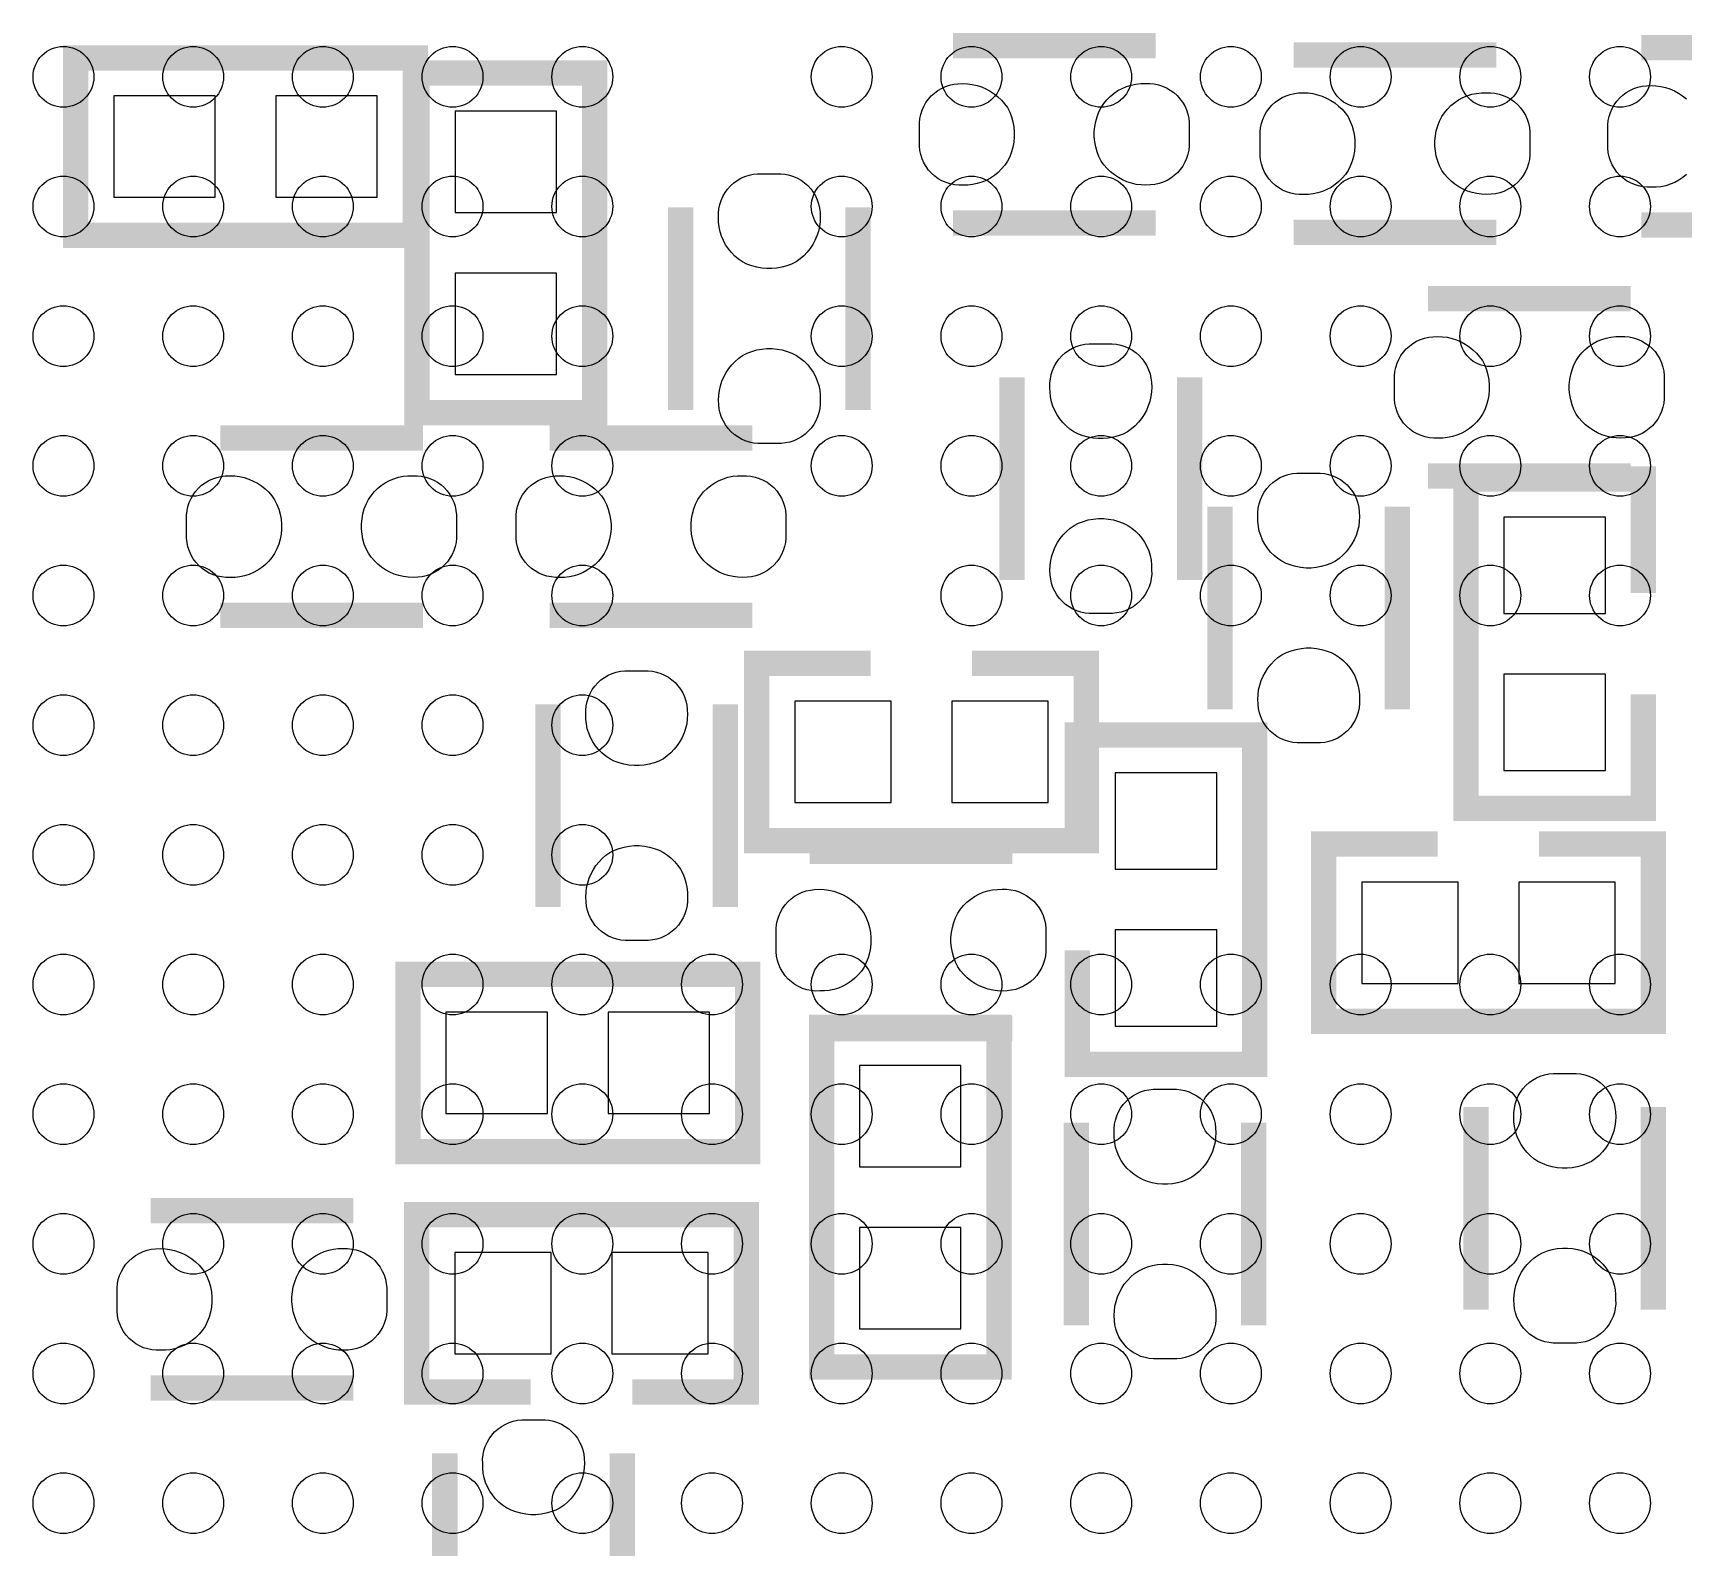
# Model space of a CAD drawing. Extents: x -0.1 to 50, y -4 to 55.
# Drawn here: x 12.08 to 20.35, y 18.35 to 25.94 of the extents above; entities that cross this region are included whole.
import ezdxf

# ---------------------------------------------------------------- set-up
doc = ezdxf.new("R2010")
doc.units = 0
for name, color, linetype in [('PG_ASSEMBLY_BOTTOM', 40, 'CONTINUOUS'), ('PIN_BOTTOM', 242, 'CONTINUOUS'), ('PIN_TOP', 84, 'CONTINUOUS')]:
    doc.layers.add(name, color=color, linetype=linetype)

msp = doc.modelspace()

# ---------------------------------------------------------------- linework, layer by layer
at = {"layer": 'PG_ASSEMBLY_BOTTOM', "const_width": 0.127}
for points in [[(17.701514, 25.877266), (16.685514, 25.877266)], [(19.408394, 25.830784), (18.392394, 25.830784)], [(21.150834, 25.866852), (20.134834, 25.866852)], [(12.290044, 25.816052), (12.290044, 24.927052), (13.991844, 24.927052), (13.991844, 25.816052), (12.290044, 25.816052)], [(14.889734, 25.739852), (14.000734, 25.739852), (14.000734, 24.038052), (14.889734, 24.038052), (14.889734, 25.739852)], [(15.321534, 25.06726), (15.321534, 24.05126)], [(16.210534, 24.05126), (16.210534, 25.06726)], [(16.685514, 24.988266), (17.701514, 24.988266)], [(18.392394, 24.941784), (19.408394, 24.941784)], [(20.134834, 24.977852), (21.150834, 24.977852)], [(20.081748, 24.609044), (19.065748, 24.609044)], [(16.982186, 24.21509), (16.982186, 23.19909)], [(17.871186, 23.19909), (17.871186, 24.21509)], [(14.029944, 23.911052), (13.013944, 23.911052)], [(15.680944, 23.911052), (14.664944, 23.911052)], [(19.065748, 23.720044), (20.081748, 23.720044)], [(20.145248, 23.13305), (20.145248, 23.70455), (19.256248, 23.70455), (19.256248, 22.05355), (20.145248, 22.05355), (20.145248, 22.62505)], [(18.023586, 23.566374), (18.023586, 22.550374)], [(18.912586, 22.550374), (18.912586, 23.566374)], [(13.013944, 23.022052), (14.029944, 23.022052)], [(14.664944, 23.022052), (15.680944, 23.022052)], [(16.274034, 22.78126), (15.702534, 22.78126), (15.702534, 21.89226), (17.353534, 21.89226), (17.353534, 22.78126), (16.782034, 22.78126)], [(14.656308, 22.575774), (14.656308, 21.559774)], [(15.545308, 21.559774), (15.545308, 22.575774)], [(17.30883, 21.342858), (17.30883, 20.771358), (18.19783, 20.771358), (18.19783, 22.422358), (17.30883, 22.422358), (17.30883, 21.850858)], [(19.115024, 21.874734), (18.543524, 21.874734), (18.543524, 20.985734), (20.194524, 20.985734), (20.194524, 21.874734), (19.623024, 21.874734)], [(16.983202, 21.837904), (15.967202, 21.837904)], [(15.656814, 20.333716), (15.656814, 21.222716), (13.955014, 21.222716), (13.955014, 20.333716), (15.656814, 20.333716)], [(16.0274, 19.254216), (16.9164, 19.254216), (16.9164, 20.956016), (16.0274, 20.956016), (16.0274, 19.254216)], [(15.967202, 20.948904), (16.983202, 20.948904)], [(19.307048, 20.55749), (19.307048, 19.54149)], [(20.196048, 19.54149), (20.196048, 20.55749)], [(17.30375, 20.477734), (17.30375, 19.461734)], [(18.19275, 19.461734), (18.19275, 20.477734)], [(13.680948, 20.03679), (12.664948, 20.03679)], [(15.078456, 19.12874), (15.649956, 19.12874), (15.649956, 20.01774), (13.998956, 20.01774), (13.998956, 19.12874), (14.570456, 19.12874)], [(12.664948, 19.14779), (13.680948, 19.14779)], [(14.139672, 18.820638), (14.139672, 17.804638)], [(15.028672, 17.804638), (15.028672, 18.820638)]]:
    msp.add_lwpolyline(points, dxfattribs=at)
at = {"layer": 'PIN_BOTTOM'}
for points in [[(16.710914, 25.686512), (16.735044, 25.687782), (16.75892, 25.686512), (16.782796, 25.683464), (16.806418, 25.67813), (16.829278, 25.67051), (16.851376, 25.661112), (16.872458, 25.649682), (16.892524, 25.636474), (16.91132, 25.621234), (16.928846, 25.604724), (16.944594, 25.586436), (16.958564, 25.566878), (16.969994, 25.544018), (16.979138, 25.520142), (16.985996, 25.495504), (16.990822, 25.470358), (16.993108, 25.444958), (16.993108, 25.419558), (16.990822, 25.394158), (16.985996, 25.369012), (16.979138, 25.344374), (16.969994, 25.320498), (16.958564, 25.297638), (16.945102, 25.277826), (16.929862, 25.259284), (16.912844, 25.242266), (16.894048, 25.227026), (16.874236, 25.213564), (16.8529, 25.202134), (16.830802, 25.192736), (16.807942, 25.185624), (16.78432, 25.180798), (16.760444, 25.178258), (16.736314, 25.178004), (16.71447, 25.17775), (16.69288, 25.180036), (16.671544, 25.184354), (16.65097, 25.190958), (16.630904, 25.199848), (16.612108, 25.210516), (16.594582, 25.223216), (16.578326, 25.237694), (16.563594, 25.25395), (16.550894, 25.271476), (16.539972, 25.290272), (16.531082, 25.310084), (16.524224, 25.330912), (16.519906, 25.352248), (16.51762, 25.373838), (16.51762, 25.490424), (16.519652, 25.51176), (16.524224, 25.532842), (16.530828, 25.553416), (16.539464, 25.572974), (16.550132, 25.59177), (16.562578, 25.609296), (16.576802, 25.625298), (16.592804, 25.639776), (16.610076, 25.652476), (16.628618, 25.663398), (16.648176, 25.672542), (16.668496, 25.6794), (16.689578, 25.683972)], [(17.676114, 25.17902), (17.651984, 25.17775), (17.628108, 25.17902), (17.604232, 25.182068), (17.58061, 25.187402), (17.55775, 25.195022), (17.535652, 25.20442), (17.51457, 25.21585), (17.494504, 25.229058), (17.475708, 25.244298), (17.458182, 25.260808), (17.442434, 25.279096), (17.428464, 25.298654), (17.417034, 25.321514), (17.40789, 25.34539), (17.401032, 25.370028), (17.396206, 25.395174), (17.39392, 25.420574), (17.39392, 25.445974), (17.396206, 25.471374), (17.401032, 25.49652), (17.40789, 25.521158), (17.417034, 25.545034), (17.428464, 25.567894), (17.441926, 25.587706), (17.457166, 25.606248), (17.474184, 25.623266), (17.49298, 25.638506), (17.512792, 25.651968), (17.534128, 25.663398), (17.556226, 25.672796), (17.579086, 25.679908), (17.602708, 25.684734), (17.626584, 25.687274), (17.650714, 25.687528), (17.672558, 25.687782), (17.694148, 25.685496), (17.715484, 25.681178), (17.736058, 25.674574), (17.756124, 25.665684), (17.77492, 25.655016), (17.792446, 25.642316), (17.808702, 25.627838), (17.823434, 25.611582), (17.836134, 25.594056), (17.847056, 25.57526), (17.855946, 25.555448), (17.862804, 25.53462), (17.867122, 25.513284), (17.869408, 25.491694), (17.869408, 25.375108), (17.867376, 25.353772), (17.862804, 25.33269), (17.8562, 25.312116), (17.847564, 25.292558), (17.836896, 25.273762), (17.82445, 25.256236), (17.810226, 25.240234), (17.794224, 25.225756), (17.776952, 25.213056), (17.75841, 25.202134), (17.738852, 25.19299), (17.718532, 25.186132), (17.69745, 25.18156)], [(12.988544, 25.117552), (12.988544, 25.625552), (12.480544, 25.625552), (12.480544, 25.117552)], [(13.801344, 25.117552), (13.801344, 25.625552), (13.293344, 25.625552), (13.293344, 25.117552)], [(18.417794, 25.64003), (18.441924, 25.6413), (18.4658, 25.64003), (18.489676, 25.636982), (18.513298, 25.631648), (18.536158, 25.624028), (18.558256, 25.61463), (18.579338, 25.6032), (18.599404, 25.589992), (18.6182, 25.574752), (18.635726, 25.558242), (18.651474, 25.539954), (18.665444, 25.520396), (18.676874, 25.497536), (18.686018, 25.47366), (18.692876, 25.449022), (18.697702, 25.423876), (18.699988, 25.398476), (18.699988, 25.373076), (18.697702, 25.347676), (18.692876, 25.32253), (18.686018, 25.297892), (18.676874, 25.274016), (18.665444, 25.251156), (18.651982, 25.231344), (18.636742, 25.212802), (18.619724, 25.195784), (18.600928, 25.180544), (18.581116, 25.167082), (18.55978, 25.155652), (18.537682, 25.146254), (18.514822, 25.139142), (18.4912, 25.134316), (18.467324, 25.131776), (18.443194, 25.131522), (18.42135, 25.131268), (18.39976, 25.133554), (18.378424, 25.137872), (18.35785, 25.144476), (18.337784, 25.153366), (18.318988, 25.164034), (18.301462, 25.176734), (18.285206, 25.191212), (18.270474, 25.207468), (18.257774, 25.224994), (18.246852, 25.24379), (18.237962, 25.263602), (18.231104, 25.28443), (18.226786, 25.305766), (18.2245, 25.327356), (18.2245, 25.443942), (18.226532, 25.465278), (18.231104, 25.48636), (18.237708, 25.506934), (18.246344, 25.526492), (18.257012, 25.545288), (18.269458, 25.562814), (18.283682, 25.578816), (18.299684, 25.593294), (18.316956, 25.605994), (18.335498, 25.616916), (18.355056, 25.62606), (18.375376, 25.632918), (18.396458, 25.63749)], [(19.382994, 25.132538), (19.358864, 25.131268), (19.334988, 25.132538), (19.311112, 25.135586), (19.28749, 25.14092), (19.26463, 25.14854), (19.242532, 25.157938), (19.22145, 25.169368), (19.201384, 25.182576), (19.182588, 25.197816), (19.165062, 25.214326), (19.149314, 25.232614), (19.135344, 25.252172), (19.123914, 25.275032), (19.11477, 25.298908), (19.107912, 25.323546), (19.103086, 25.348692), (19.1008, 25.374092), (19.1008, 25.399492), (19.103086, 25.424892), (19.107912, 25.450038), (19.11477, 25.474676), (19.123914, 25.498552), (19.135344, 25.521412), (19.148806, 25.541224), (19.164046, 25.559766), (19.181064, 25.576784), (19.19986, 25.592024), (19.219672, 25.605486), (19.241008, 25.616916), (19.263106, 25.626314), (19.285966, 25.633426), (19.309588, 25.638252), (19.333464, 25.640792), (19.357594, 25.641046), (19.379438, 25.6413), (19.401028, 25.639014), (19.422364, 25.634696), (19.442938, 25.628092), (19.463004, 25.619202), (19.4818, 25.608534), (19.499326, 25.595834), (19.515582, 25.581356), (19.530314, 25.5651), (19.543014, 25.547574), (19.553936, 25.528778), (19.562826, 25.508966), (19.569684, 25.488138), (19.574002, 25.466802), (19.576288, 25.445212), (19.576288, 25.328626), (19.574256, 25.30729), (19.569684, 25.286208), (19.56308, 25.265634), (19.554444, 25.246076), (19.543776, 25.22728), (19.53133, 25.209754), (19.517106, 25.193752), (19.501104, 25.179274), (19.483832, 25.166574), (19.46529, 25.155652), (19.445732, 25.146508), (19.425412, 25.13965), (19.40433, 25.135078)], [(14.191234, 25.041352), (14.699234, 25.041352), (14.699234, 25.549352), (14.191234, 25.549352)], [(16.01978, 25.04186), (16.02105, 25.01773), (16.01978, 24.993854), (16.016732, 24.969978), (16.011398, 24.946356), (16.003778, 24.923496), (15.99438, 24.901398), (15.98295, 24.880316), (15.969742, 24.86025), (15.954502, 24.841454), (15.937992, 24.823928), (15.919704, 24.80818), (15.900146, 24.79421), (15.877286, 24.78278), (15.85341, 24.773636), (15.828772, 24.766778), (15.803626, 24.761952), (15.778226, 24.759666), (15.752826, 24.759666), (15.727426, 24.761952), (15.70228, 24.766778), (15.677642, 24.773636), (15.653766, 24.78278), (15.630906, 24.79421), (15.611094, 24.807672), (15.592552, 24.822912), (15.575534, 24.83993), (15.560294, 24.858726), (15.546832, 24.878538), (15.535402, 24.899874), (15.526004, 24.921972), (15.518892, 24.944832), (15.514066, 24.968454), (15.511526, 24.99233), (15.511272, 25.01646), (15.511018, 25.038304), (15.513304, 25.059894), (15.517622, 25.08123), (15.524226, 25.101804), (15.533116, 25.12187), (15.543784, 25.140666), (15.556484, 25.158192), (15.570962, 25.174448), (15.587218, 25.18918), (15.604744, 25.20188), (15.62354, 25.212802), (15.643352, 25.221692), (15.66418, 25.22855), (15.685516, 25.232868), (15.707106, 25.235154), (15.823692, 25.235154), (15.845028, 25.233122), (15.86611, 25.22855), (15.886684, 25.221946), (15.906242, 25.21331), (15.925038, 25.202642), (15.942564, 25.190196), (15.958566, 25.175972), (15.973044, 25.15997), (15.985744, 25.142698), (15.996666, 25.124156), (16.00581, 25.104598), (16.012668, 25.084278), (16.01724, 25.063196)], [(14.191234, 24.228552), (14.699234, 24.228552), (14.699234, 24.736552), (14.191234, 24.736552)], [(19.091148, 24.41829), (19.115278, 24.41956), (19.139154, 24.41829), (19.16303, 24.415242), (19.186652, 24.409908), (19.209512, 24.402288), (19.23161, 24.39289), (19.252692, 24.38146), (19.272758, 24.368252), (19.291554, 24.353012), (19.30908, 24.336502), (19.324828, 24.318214), (19.338798, 24.298656), (19.350228, 24.275796), (19.359372, 24.25192), (19.36623, 24.227282), (19.371056, 24.202136), (19.373342, 24.176736), (19.373342, 24.151336), (19.371056, 24.125936), (19.36623, 24.10079), (19.359372, 24.076152), (19.350228, 24.052276), (19.338798, 24.029416), (19.325336, 24.009604), (19.310096, 23.991062), (19.293078, 23.974044), (19.274282, 23.958804), (19.25447, 23.945342), (19.233134, 23.933912), (19.211036, 23.924514), (19.188176, 23.917402), (19.164554, 23.912576), (19.140678, 23.910036), (19.116548, 23.909782), (19.094704, 23.909528), (19.073114, 23.911814), (19.051778, 23.916132), (19.031204, 23.922736), (19.011138, 23.931626), (18.992342, 23.942294), (18.974816, 23.954994), (18.95856, 23.969472), (18.943828, 23.985728), (18.931128, 24.003254), (18.920206, 24.02205), (18.911316, 24.041862), (18.904458, 24.06269), (18.90014, 24.084026), (18.897854, 24.105616), (18.897854, 24.222202), (18.899886, 24.243538), (18.904458, 24.26462), (18.911062, 24.285194), (18.919698, 24.304752), (18.930366, 24.323548), (18.942812, 24.341074), (18.957036, 24.357076), (18.973038, 24.371554), (18.99031, 24.384254), (19.008852, 24.395176), (19.02841, 24.40432), (19.04873, 24.411178), (19.069812, 24.41575)], [(20.056348, 23.910798), (20.032218, 23.909528), (20.008342, 23.910798), (19.984466, 23.913846), (19.960844, 23.91918), (19.937984, 23.9268), (19.915886, 23.936198), (19.894804, 23.947628), (19.874738, 23.960836), (19.855942, 23.976076), (19.838416, 23.992586), (19.822668, 24.010874), (19.808698, 24.030432), (19.797268, 24.053292), (19.788124, 24.077168), (19.781266, 24.101806), (19.77644, 24.126952), (19.774154, 24.152352), (19.774154, 24.177752), (19.77644, 24.203152), (19.781266, 24.228298), (19.788124, 24.252936), (19.797268, 24.276812), (19.808698, 24.299672), (19.82216, 24.319484), (19.8374, 24.338026), (19.854418, 24.355044), (19.873214, 24.370284), (19.893026, 24.383746), (19.914362, 24.395176), (19.93646, 24.404574), (19.95932, 24.411686), (19.982942, 24.416512), (20.006818, 24.419052), (20.030948, 24.419306), (20.052792, 24.41956), (20.074382, 24.417274), (20.095718, 24.412956), (20.116292, 24.406352), (20.136358, 24.397462), (20.155154, 24.386794), (20.17268, 24.374094), (20.188936, 24.359616), (20.203668, 24.34336), (20.216368, 24.325834), (20.22729, 24.307038), (20.23618, 24.287226), (20.243038, 24.266398), (20.247356, 24.245062), (20.249642, 24.223472), (20.249642, 24.106886), (20.24761, 24.08555), (20.243038, 24.064468), (20.236434, 24.043894), (20.227798, 24.024336), (20.21713, 24.00554), (20.204684, 23.988014), (20.19046, 23.972012), (20.174458, 23.957534), (20.157186, 23.944834), (20.138644, 23.933912), (20.119086, 23.924768), (20.098766, 23.91791), (20.077684, 23.913338)], [(15.512288, 24.07666), (15.511018, 24.10079), (15.512288, 24.124666), (15.515336, 24.148542), (15.52067, 24.172164), (15.52829, 24.195024), (15.537688, 24.217122), (15.549118, 24.238204), (15.562326, 24.25827), (15.577566, 24.277066), (15.594076, 24.294592), (15.612364, 24.31034), (15.631922, 24.32431), (15.654782, 24.33574), (15.678658, 24.344884), (15.703296, 24.351742), (15.728442, 24.356568), (15.753842, 24.358854), (15.779242, 24.358854), (15.804642, 24.356568), (15.829788, 24.351742), (15.854426, 24.344884), (15.878302, 24.33574), (15.901162, 24.32431), (15.920974, 24.310848), (15.939516, 24.295608), (15.956534, 24.27859), (15.971774, 24.259794), (15.985236, 24.239982), (15.996666, 24.218646), (16.006064, 24.196548), (16.013176, 24.173688), (16.018002, 24.150066), (16.020542, 24.12619), (16.020796, 24.10206), (16.02105, 24.080216), (16.018764, 24.058626), (16.014446, 24.03729), (16.007842, 24.016716), (15.998952, 23.99665), (15.988284, 23.977854), (15.975584, 23.960328), (15.961106, 23.944072), (15.94485, 23.92934), (15.927324, 23.91664), (15.908528, 23.905718), (15.888716, 23.896828), (15.867888, 23.88997), (15.846552, 23.885652), (15.824962, 23.883366), (15.708376, 23.883366), (15.68704, 23.885398), (15.665958, 23.88997), (15.645384, 23.896574), (15.625826, 23.90521), (15.60703, 23.915878), (15.589504, 23.928324), (15.573502, 23.942548), (15.559024, 23.95855), (15.546324, 23.975822), (15.535402, 23.994364), (15.526258, 24.013922), (15.5194, 24.034242), (15.514828, 24.055324)], [(17.680432, 24.18969), (17.681702, 24.16556), (17.680432, 24.141684), (17.677384, 24.117808), (17.67205, 24.094186), (17.66443, 24.071326), (17.655032, 24.049228), (17.643602, 24.028146), (17.630394, 24.00808), (17.615154, 23.989284), (17.598644, 23.971758), (17.580356, 23.95601), (17.560798, 23.94204), (17.537938, 23.93061), (17.514062, 23.921466), (17.489424, 23.914608), (17.464278, 23.909782), (17.438878, 23.907496), (17.413478, 23.907496), (17.388078, 23.909782), (17.362932, 23.914608), (17.338294, 23.921466), (17.314418, 23.93061), (17.291558, 23.94204), (17.271746, 23.955502), (17.253204, 23.970742), (17.236186, 23.98776), (17.220946, 24.006556), (17.207484, 24.026368), (17.196054, 24.047704), (17.186656, 24.069802), (17.179544, 24.092662), (17.174718, 24.116284), (17.172178, 24.14016), (17.171924, 24.16429), (17.17167, 24.186134), (17.173956, 24.207724), (17.178274, 24.22906), (17.184878, 24.249634), (17.193768, 24.2697), (17.204436, 24.288496), (17.217136, 24.306022), (17.231614, 24.322278), (17.24787, 24.33701), (17.265396, 24.34971), (17.284192, 24.360632), (17.304004, 24.369522), (17.324832, 24.37638), (17.346168, 24.380698), (17.367758, 24.382984), (17.484344, 24.382984), (17.50568, 24.380952), (17.526762, 24.37638), (17.547336, 24.369776), (17.566894, 24.36114), (17.58569, 24.350472), (17.603216, 24.338026), (17.619218, 24.323802), (17.633696, 24.3078), (17.646396, 24.290528), (17.657318, 24.271986), (17.666462, 24.252428), (17.67332, 24.232108), (17.677892, 24.211026)], [(13.039344, 23.720298), (13.063474, 23.721568), (13.08735, 23.720298), (13.111226, 23.71725), (13.134848, 23.711916), (13.157708, 23.704296), (13.179806, 23.694898), (13.200888, 23.683468), (13.220954, 23.67026), (13.23975, 23.65502), (13.257276, 23.63851), (13.273024, 23.620222), (13.286994, 23.600664), (13.298424, 23.577804), (13.307568, 23.553928), (13.314426, 23.52929), (13.319252, 23.504144), (13.321538, 23.478744), (13.321538, 23.453344), (13.319252, 23.427944), (13.314426, 23.402798), (13.307568, 23.37816), (13.298424, 23.354284), (13.286994, 23.331424), (13.273532, 23.311612), (13.258292, 23.29307), (13.241274, 23.276052), (13.222478, 23.260812), (13.202666, 23.24735), (13.18133, 23.23592), (13.159232, 23.226522), (13.136372, 23.21941), (13.11275, 23.214584), (13.088874, 23.212044), (13.064744, 23.21179), (13.0429, 23.211536), (13.02131, 23.213822), (12.999974, 23.21814), (12.9794, 23.224744), (12.959334, 23.233634), (12.940538, 23.244302), (12.923012, 23.257002), (12.906756, 23.27148), (12.892024, 23.287736), (12.879324, 23.305262), (12.868402, 23.324058), (12.859512, 23.34387), (12.852654, 23.364698), (12.848336, 23.386034), (12.84605, 23.407624), (12.84605, 23.52421), (12.848082, 23.545546), (12.852654, 23.566628), (12.859258, 23.587202), (12.867894, 23.60676), (12.878562, 23.625556), (12.891008, 23.643082), (12.905232, 23.659084), (12.921234, 23.673562), (12.938506, 23.686262), (12.957048, 23.697184), (12.976606, 23.706328), (12.996926, 23.713186), (13.018008, 23.717758)], [(14.004544, 23.212806), (13.980414, 23.211536), (13.956538, 23.212806), (13.932662, 23.215854), (13.90904, 23.221188), (13.88618, 23.228808), (13.864082, 23.238206), (13.843, 23.249636), (13.822934, 23.262844), (13.804138, 23.278084), (13.786612, 23.294594), (13.770864, 23.312882), (13.756894, 23.33244), (13.745464, 23.3553), (13.73632, 23.379176), (13.729462, 23.403814), (13.724636, 23.42896), (13.72235, 23.45436), (13.72235, 23.47976), (13.724636, 23.50516), (13.729462, 23.530306), (13.73632, 23.554944), (13.745464, 23.57882), (13.756894, 23.60168), (13.770356, 23.621492), (13.785596, 23.640034), (13.802614, 23.657052), (13.82141, 23.672292), (13.841222, 23.685754), (13.862558, 23.697184), (13.884656, 23.706582), (13.907516, 23.713694), (13.931138, 23.71852), (13.955014, 23.72106), (13.979144, 23.721314), (14.000988, 23.721568), (14.022578, 23.719282), (14.043914, 23.714964), (14.064488, 23.70836), (14.084554, 23.69947), (14.10335, 23.688802), (14.120876, 23.676102), (14.137132, 23.661624), (14.151864, 23.645368), (14.164564, 23.627842), (14.175486, 23.609046), (14.184376, 23.589234), (14.191234, 23.568406), (14.195552, 23.54707), (14.197838, 23.52548), (14.197838, 23.408894), (14.195806, 23.387558), (14.191234, 23.366476), (14.18463, 23.345902), (14.175994, 23.326344), (14.165326, 23.307548), (14.15288, 23.290022), (14.138656, 23.27402), (14.122654, 23.259542), (14.105382, 23.246842), (14.08684, 23.23592), (14.067282, 23.226776), (14.046962, 23.219918), (14.02588, 23.215346)], [(14.690344, 23.720298), (14.714474, 23.721568), (14.73835, 23.720298), (14.762226, 23.71725), (14.785848, 23.711916), (14.808708, 23.704296), (14.830806, 23.694898), (14.851888, 23.683468), (14.871954, 23.67026), (14.89075, 23.65502), (14.908276, 23.63851), (14.924024, 23.620222), (14.937994, 23.600664), (14.949424, 23.577804), (14.958568, 23.553928), (14.965426, 23.52929), (14.970252, 23.504144), (14.972538, 23.478744), (14.972538, 23.453344), (14.970252, 23.427944), (14.965426, 23.402798), (14.958568, 23.37816), (14.949424, 23.354284), (14.937994, 23.331424), (14.924532, 23.311612), (14.909292, 23.29307), (14.892274, 23.276052), (14.873478, 23.260812), (14.853666, 23.24735), (14.83233, 23.23592), (14.810232, 23.226522), (14.787372, 23.21941), (14.76375, 23.214584), (14.739874, 23.212044), (14.715744, 23.21179), (14.6939, 23.211536), (14.67231, 23.213822), (14.650974, 23.21814), (14.6304, 23.224744), (14.610334, 23.233634), (14.591538, 23.244302), (14.574012, 23.257002), (14.557756, 23.27148), (14.543024, 23.287736), (14.530324, 23.305262), (14.519402, 23.324058), (14.510512, 23.34387), (14.503654, 23.364698), (14.499336, 23.386034), (14.49705, 23.407624), (14.49705, 23.52421), (14.499082, 23.545546), (14.503654, 23.566628), (14.510258, 23.587202), (14.518894, 23.60676), (14.529562, 23.625556), (14.542008, 23.643082), (14.556232, 23.659084), (14.572234, 23.673562), (14.589506, 23.686262), (14.608048, 23.697184), (14.627606, 23.706328), (14.647926, 23.713186), (14.669008, 23.717758)], [(15.655544, 23.212806), (15.631414, 23.211536), (15.607538, 23.212806), (15.583662, 23.215854), (15.56004, 23.221188), (15.53718, 23.228808), (15.515082, 23.238206), (15.494, 23.249636), (15.473934, 23.262844), (15.455138, 23.278084), (15.437612, 23.294594), (15.421864, 23.312882), (15.407894, 23.33244), (15.396464, 23.3553), (15.38732, 23.379176), (15.380462, 23.403814), (15.375636, 23.42896), (15.37335, 23.45436), (15.37335, 23.47976), (15.375636, 23.50516), (15.380462, 23.530306), (15.38732, 23.554944), (15.396464, 23.57882), (15.407894, 23.60168), (15.421356, 23.621492), (15.436596, 23.640034), (15.453614, 23.657052), (15.47241, 23.672292), (15.492222, 23.685754), (15.513558, 23.697184), (15.535656, 23.706582), (15.558516, 23.713694), (15.582138, 23.71852), (15.606014, 23.72106), (15.630144, 23.721314), (15.651988, 23.721568), (15.673578, 23.719282), (15.694914, 23.714964), (15.715488, 23.70836), (15.735554, 23.69947), (15.75435, 23.688802), (15.771876, 23.676102), (15.788132, 23.661624), (15.802864, 23.645368), (15.815564, 23.627842), (15.826486, 23.609046), (15.835376, 23.589234), (15.842234, 23.568406), (15.846552, 23.54707), (15.848838, 23.52548), (15.848838, 23.408894), (15.846806, 23.387558), (15.842234, 23.366476), (15.83563, 23.345902), (15.826994, 23.326344), (15.816326, 23.307548), (15.80388, 23.290022), (15.789656, 23.27402), (15.773654, 23.259542), (15.756382, 23.246842), (15.73784, 23.23592), (15.718282, 23.226776), (15.697962, 23.219918), (15.67688, 23.215346)], [(18.721832, 23.540974), (18.723102, 23.516844), (18.721832, 23.492968), (18.718784, 23.469092), (18.71345, 23.44547), (18.70583, 23.42261), (18.696432, 23.400512), (18.685002, 23.37943), (18.671794, 23.359364), (18.656554, 23.340568), (18.640044, 23.323042), (18.621756, 23.307294), (18.602198, 23.293324), (18.579338, 23.281894), (18.555462, 23.27275), (18.530824, 23.265892), (18.505678, 23.261066), (18.480278, 23.25878), (18.454878, 23.25878), (18.429478, 23.261066), (18.404332, 23.265892), (18.379694, 23.27275), (18.355818, 23.281894), (18.332958, 23.293324), (18.313146, 23.306786), (18.294604, 23.322026), (18.277586, 23.339044), (18.262346, 23.35784), (18.248884, 23.377652), (18.237454, 23.398988), (18.228056, 23.421086), (18.220944, 23.443946), (18.216118, 23.467568), (18.213578, 23.491444), (18.213324, 23.515574), (18.21307, 23.537418), (18.215356, 23.559008), (18.219674, 23.580344), (18.226278, 23.600918), (18.235168, 23.620984), (18.245836, 23.63978), (18.258536, 23.657306), (18.273014, 23.673562), (18.28927, 23.688294), (18.306796, 23.700994), (18.325592, 23.711916), (18.345404, 23.720806), (18.366232, 23.727664), (18.387568, 23.731982), (18.409158, 23.734268), (18.525744, 23.734268), (18.54708, 23.732236), (18.568162, 23.727664), (18.588736, 23.72106), (18.608294, 23.712424), (18.62709, 23.701756), (18.644616, 23.68931), (18.660618, 23.675086), (18.675096, 23.659084), (18.687796, 23.641812), (18.698718, 23.62327), (18.707862, 23.603712), (18.71472, 23.583392), (18.719292, 23.56231)], [(17.17294, 23.22449), (17.17167, 23.24862), (17.17294, 23.272496), (17.175988, 23.296372), (17.181322, 23.319994), (17.188942, 23.342854), (17.19834, 23.364952), (17.20977, 23.386034), (17.222978, 23.4061), (17.238218, 23.424896), (17.254728, 23.442422), (17.273016, 23.45817), (17.292574, 23.47214), (17.315434, 23.48357), (17.33931, 23.492714), (17.363948, 23.499572), (17.389094, 23.504398), (17.414494, 23.506684), (17.439894, 23.506684), (17.465294, 23.504398), (17.49044, 23.499572), (17.515078, 23.492714), (17.538954, 23.48357), (17.561814, 23.47214), (17.581626, 23.458678), (17.600168, 23.443438), (17.617186, 23.42642), (17.632426, 23.407624), (17.645888, 23.387812), (17.657318, 23.366476), (17.666716, 23.344378), (17.673828, 23.321518), (17.678654, 23.297896), (17.681194, 23.27402), (17.681448, 23.24989), (17.681702, 23.228046), (17.679416, 23.206456), (17.675098, 23.18512), (17.668494, 23.164546), (17.659604, 23.14448), (17.648936, 23.125684), (17.636236, 23.108158), (17.621758, 23.091902), (17.605502, 23.07717), (17.587976, 23.06447), (17.56918, 23.053548), (17.549368, 23.044658), (17.52854, 23.0378), (17.507204, 23.033482), (17.485614, 23.031196), (17.369028, 23.031196), (17.347692, 23.033228), (17.32661, 23.0378), (17.306036, 23.044404), (17.286478, 23.05304), (17.267682, 23.063708), (17.250156, 23.076154), (17.234154, 23.090378), (17.219676, 23.10638), (17.206976, 23.123652), (17.196054, 23.142194), (17.18691, 23.161752), (17.180052, 23.182072), (17.17548, 23.203154)], [(19.446748, 23.03145), (19.954748, 23.03145), (19.954748, 23.51405), (19.446748, 23.51405)], [(18.21434, 22.575774), (18.21307, 22.599904), (18.21434, 22.62378), (18.217388, 22.647656), (18.222722, 22.671278), (18.230342, 22.694138), (18.23974, 22.716236), (18.25117, 22.737318), (18.264378, 22.757384), (18.279618, 22.77618), (18.296128, 22.793706), (18.314416, 22.809454), (18.333974, 22.823424), (18.356834, 22.834854), (18.38071, 22.843998), (18.405348, 22.850856), (18.430494, 22.855682), (18.455894, 22.857968), (18.481294, 22.857968), (18.506694, 22.855682), (18.53184, 22.850856), (18.556478, 22.843998), (18.580354, 22.834854), (18.603214, 22.823424), (18.623026, 22.809962), (18.641568, 22.794722), (18.658586, 22.777704), (18.673826, 22.758908), (18.687288, 22.739096), (18.698718, 22.71776), (18.708116, 22.695662), (18.715228, 22.672802), (18.720054, 22.64918), (18.722594, 22.625304), (18.722848, 22.601174), (18.723102, 22.57933), (18.720816, 22.55774), (18.716498, 22.536404), (18.709894, 22.51583), (18.701004, 22.495764), (18.690336, 22.476968), (18.677636, 22.459442), (18.663158, 22.443186), (18.646902, 22.428454), (18.629376, 22.415754), (18.61058, 22.404832), (18.590768, 22.395942), (18.56994, 22.389084), (18.548604, 22.384766), (18.527014, 22.38248), (18.410428, 22.38248), (18.389092, 22.384512), (18.36801, 22.389084), (18.347436, 22.395688), (18.327878, 22.404324), (18.309082, 22.414992), (18.291556, 22.427438), (18.275554, 22.441662), (18.261076, 22.457664), (18.248376, 22.474936), (18.237454, 22.493478), (18.22831, 22.513036), (18.221452, 22.533356), (18.21688, 22.554438)], [(15.354554, 22.550374), (15.355824, 22.526244), (15.354554, 22.502368), (15.351506, 22.478492), (15.346172, 22.45487), (15.338552, 22.43201), (15.329154, 22.409912), (15.317724, 22.38883), (15.304516, 22.368764), (15.289276, 22.349968), (15.272766, 22.332442), (15.254478, 22.316694), (15.23492, 22.302724), (15.21206, 22.291294), (15.188184, 22.28215), (15.163546, 22.275292), (15.1384, 22.270466), (15.113, 22.26818), (15.0876, 22.26818), (15.0622, 22.270466), (15.037054, 22.275292), (15.012416, 22.28215), (14.98854, 22.291294), (14.96568, 22.302724), (14.945868, 22.316186), (14.927326, 22.331426), (14.910308, 22.348444), (14.895068, 22.36724), (14.881606, 22.387052), (14.870176, 22.408388), (14.860778, 22.430486), (14.853666, 22.453346), (14.84884, 22.476968), (14.8463, 22.500844), (14.846046, 22.524974), (14.845792, 22.546818), (14.848078, 22.568408), (14.852396, 22.589744), (14.859, 22.610318), (14.86789, 22.630384), (14.878558, 22.64918), (14.891258, 22.666706), (14.905736, 22.682962), (14.921992, 22.697694), (14.939518, 22.710394), (14.958314, 22.721316), (14.978126, 22.730206), (14.998954, 22.737064), (15.02029, 22.741382), (15.04188, 22.743668), (15.158466, 22.743668), (15.179802, 22.741636), (15.200884, 22.737064), (15.221458, 22.73046), (15.241016, 22.721824), (15.259812, 22.711156), (15.277338, 22.69871), (15.29334, 22.684486), (15.307818, 22.668484), (15.320518, 22.651212), (15.33144, 22.63267), (15.340584, 22.613112), (15.347442, 22.592792), (15.352014, 22.57171)], [(19.446748, 22.24405), (19.954748, 22.24405), (19.954748, 22.72665), (19.446748, 22.72665)], [(16.375634, 22.08276), (16.375634, 22.59076), (15.893034, 22.59076), (15.893034, 22.08276)], [(17.163034, 22.08276), (17.163034, 22.59076), (16.680434, 22.59076), (16.680434, 22.08276)], [(18.00733, 22.231858), (17.49933, 22.231858), (17.49933, 21.749258), (18.00733, 21.749258)], [(14.847062, 21.585174), (14.845792, 21.609304), (14.847062, 21.63318), (14.85011, 21.657056), (14.855444, 21.680678), (14.863064, 21.703538), (14.872462, 21.725636), (14.883892, 21.746718), (14.8971, 21.766784), (14.91234, 21.78558), (14.92885, 21.803106), (14.947138, 21.818854), (14.966696, 21.832824), (14.989556, 21.844254), (15.013432, 21.853398), (15.03807, 21.860256), (15.063216, 21.865082), (15.088616, 21.867368), (15.114016, 21.867368), (15.139416, 21.865082), (15.164562, 21.860256), (15.1892, 21.853398), (15.213076, 21.844254), (15.235936, 21.832824), (15.255748, 21.819362), (15.27429, 21.804122), (15.291308, 21.787104), (15.306548, 21.768308), (15.32001, 21.748496), (15.33144, 21.72716), (15.340838, 21.705062), (15.34795, 21.682202), (15.352776, 21.65858), (15.355316, 21.634704), (15.35557, 21.610574), (15.355824, 21.58873), (15.353538, 21.56714), (15.34922, 21.545804), (15.342616, 21.52523), (15.333726, 21.505164), (15.323058, 21.486368), (15.310358, 21.468842), (15.29588, 21.452586), (15.279624, 21.437854), (15.262098, 21.425154), (15.243302, 21.414232), (15.22349, 21.405342), (15.202662, 21.398484), (15.181326, 21.394166), (15.159736, 21.39188), (15.04315, 21.39188), (15.021814, 21.393912), (15.000732, 21.398484), (14.980158, 21.405088), (14.9606, 21.413724), (14.941804, 21.424392), (14.924278, 21.436838), (14.908276, 21.451062), (14.893798, 21.467064), (14.881098, 21.484336), (14.870176, 21.502878), (14.861032, 21.522436), (14.854174, 21.542756), (14.849602, 21.563838)], [(19.216624, 21.176234), (19.216624, 21.684234), (18.734024, 21.684234), (18.734024, 21.176234)], [(20.004024, 21.176234), (20.004024, 21.684234), (19.521424, 21.684234), (19.521424, 21.176234)], [(15.992602, 21.64715), (16.016732, 21.64842), (16.040608, 21.64715), (16.064484, 21.644102), (16.088106, 21.638768), (16.110966, 21.631148), (16.133064, 21.62175), (16.154146, 21.61032), (16.174212, 21.597112), (16.193008, 21.581872), (16.210534, 21.565362), (16.226282, 21.547074), (16.240252, 21.527516), (16.251682, 21.504656), (16.260826, 21.48078), (16.267684, 21.456142), (16.27251, 21.430996), (16.274796, 21.405596), (16.274796, 21.380196), (16.27251, 21.354796), (16.267684, 21.32965), (16.260826, 21.305012), (16.251682, 21.281136), (16.240252, 21.258276), (16.22679, 21.238464), (16.21155, 21.219922), (16.194532, 21.202904), (16.175736, 21.187664), (16.155924, 21.174202), (16.134588, 21.162772), (16.11249, 21.153374), (16.08963, 21.146262), (16.066008, 21.141436), (16.042132, 21.138896), (16.018002, 21.138642), (15.996158, 21.138388), (15.974568, 21.140674), (15.953232, 21.144992), (15.932658, 21.151596), (15.912592, 21.160486), (15.893796, 21.171154), (15.87627, 21.183854), (15.860014, 21.198332), (15.845282, 21.214588), (15.832582, 21.232114), (15.82166, 21.25091), (15.81277, 21.270722), (15.805912, 21.29155), (15.801594, 21.312886), (15.799308, 21.334476), (15.799308, 21.451062), (15.80134, 21.472398), (15.805912, 21.49348), (15.812516, 21.514054), (15.821152, 21.533612), (15.83182, 21.552408), (15.844266, 21.569934), (15.85849, 21.585936), (15.874492, 21.600414), (15.891764, 21.613114), (15.910306, 21.624036), (15.929864, 21.63318), (15.950184, 21.640038), (15.971266, 21.64461)], [(16.957802, 21.139658), (16.933672, 21.138388), (16.909796, 21.139658), (16.88592, 21.142706), (16.862298, 21.14804), (16.839438, 21.15566), (16.81734, 21.165058), (16.796258, 21.176488), (16.776192, 21.189696), (16.757396, 21.204936), (16.73987, 21.221446), (16.724122, 21.239734), (16.710152, 21.259292), (16.698722, 21.282152), (16.689578, 21.306028), (16.68272, 21.330666), (16.677894, 21.355812), (16.675608, 21.381212), (16.675608, 21.406612), (16.677894, 21.432012), (16.68272, 21.457158), (16.689578, 21.481796), (16.698722, 21.505672), (16.710152, 21.528532), (16.723614, 21.548344), (16.738854, 21.566886), (16.755872, 21.583904), (16.774668, 21.599144), (16.79448, 21.612606), (16.815816, 21.624036), (16.837914, 21.633434), (16.860774, 21.640546), (16.884396, 21.645372), (16.908272, 21.647912), (16.932402, 21.648166), (16.954246, 21.64842), (16.975836, 21.646134), (16.997172, 21.641816), (17.017746, 21.635212), (17.037812, 21.626322), (17.056608, 21.615654), (17.074134, 21.602954), (17.09039, 21.588476), (17.105122, 21.57222), (17.117822, 21.554694), (17.128744, 21.535898), (17.137634, 21.516086), (17.144492, 21.495258), (17.14881, 21.473922), (17.151096, 21.452332), (17.151096, 21.335746), (17.149064, 21.31441), (17.144492, 21.293328), (17.137888, 21.272754), (17.129252, 21.253196), (17.118584, 21.2344), (17.106138, 21.216874), (17.091914, 21.200872), (17.075912, 21.186394), (17.05864, 21.173694), (17.040098, 21.162772), (17.02054, 21.153628), (17.00022, 21.14677), (16.979138, 21.142198)], [(18.00733, 21.444458), (17.49933, 21.444458), (17.49933, 20.961858), (18.00733, 20.961858)], [(14.145514, 21.032216), (14.145514, 20.524216), (14.653514, 20.524216), (14.653514, 21.032216)], [(14.958314, 21.032216), (14.958314, 20.524216), (15.466314, 20.524216), (15.466314, 21.032216)], [(16.7259, 20.765516), (16.2179, 20.765516), (16.2179, 20.257516), (16.7259, 20.257516)], [(20.005294, 20.53209), (20.006564, 20.50796), (20.005294, 20.484084), (20.002246, 20.460208), (19.996912, 20.436586), (19.989292, 20.413726), (19.979894, 20.391628), (19.968464, 20.370546), (19.955256, 20.35048), (19.940016, 20.331684), (19.923506, 20.314158), (19.905218, 20.29841), (19.88566, 20.28444), (19.8628, 20.27301), (19.838924, 20.263866), (19.814286, 20.257008), (19.78914, 20.252182), (19.76374, 20.249896), (19.73834, 20.249896), (19.71294, 20.252182), (19.687794, 20.257008), (19.663156, 20.263866), (19.63928, 20.27301), (19.61642, 20.28444), (19.596608, 20.297902), (19.578066, 20.313142), (19.561048, 20.33016), (19.545808, 20.348956), (19.532346, 20.368768), (19.520916, 20.390104), (19.511518, 20.412202), (19.504406, 20.435062), (19.49958, 20.458684), (19.49704, 20.48256), (19.496786, 20.50669), (19.496532, 20.528534), (19.498818, 20.550124), (19.503136, 20.57146), (19.50974, 20.592034), (19.51863, 20.6121), (19.529298, 20.630896), (19.541998, 20.648422), (19.556476, 20.664678), (19.572732, 20.67941), (19.590258, 20.69211), (19.609054, 20.703032), (19.628866, 20.711922), (19.649694, 20.71878), (19.67103, 20.723098), (19.69262, 20.725384), (19.809206, 20.725384), (19.830542, 20.723352), (19.851624, 20.71878), (19.872198, 20.712176), (19.891756, 20.70354), (19.910552, 20.692872), (19.928078, 20.680426), (19.94408, 20.666202), (19.958558, 20.6502), (19.971258, 20.632928), (19.98218, 20.614386), (19.991324, 20.594828), (19.998182, 20.574508), (20.002754, 20.553426)], [(18.001996, 20.452334), (18.003266, 20.428204), (18.001996, 20.404328), (17.998948, 20.380452), (17.993614, 20.35683), (17.985994, 20.33397), (17.976596, 20.311872), (17.965166, 20.29079), (17.951958, 20.270724), (17.936718, 20.251928), (17.920208, 20.234402), (17.90192, 20.218654), (17.882362, 20.204684), (17.859502, 20.193254), (17.835626, 20.18411), (17.810988, 20.177252), (17.785842, 20.172426), (17.760442, 20.17014), (17.735042, 20.17014), (17.709642, 20.172426), (17.684496, 20.177252), (17.659858, 20.18411), (17.635982, 20.193254), (17.613122, 20.204684), (17.59331, 20.218146), (17.574768, 20.233386), (17.55775, 20.250404), (17.54251, 20.2692), (17.529048, 20.289012), (17.517618, 20.310348), (17.50822, 20.332446), (17.501108, 20.355306), (17.496282, 20.378928), (17.493742, 20.402804), (17.493488, 20.426934), (17.493234, 20.448778), (17.49552, 20.470368), (17.499838, 20.491704), (17.506442, 20.512278), (17.515332, 20.532344), (17.526, 20.55114), (17.5387, 20.568666), (17.553178, 20.584922), (17.569434, 20.599654), (17.58696, 20.612354), (17.605756, 20.623276), (17.625568, 20.632166), (17.646396, 20.639024), (17.667732, 20.643342), (17.689322, 20.645628), (17.805908, 20.645628), (17.827244, 20.643596), (17.848326, 20.639024), (17.8689, 20.63242), (17.888458, 20.623784), (17.907254, 20.613116), (17.92478, 20.60067), (17.940782, 20.586446), (17.95526, 20.570444), (17.96796, 20.553172), (17.978882, 20.53463), (17.988026, 20.515072), (17.994884, 20.494752), (17.999456, 20.47367)], [(16.7259, 19.952716), (16.2179, 19.952716), (16.2179, 19.444716), (16.7259, 19.444716)], [(12.690348, 19.846036), (12.714478, 19.847306), (12.738354, 19.846036), (12.76223, 19.842988), (12.785852, 19.837654), (12.808712, 19.830034), (12.83081, 19.820636), (12.851892, 19.809206), (12.871958, 19.795998), (12.890754, 19.780758), (12.90828, 19.764248), (12.924028, 19.74596), (12.937998, 19.726402), (12.949428, 19.703542), (12.958572, 19.679666), (12.96543, 19.655028), (12.970256, 19.629882), (12.972542, 19.604482), (12.972542, 19.579082), (12.970256, 19.553682), (12.96543, 19.528536), (12.958572, 19.503898), (12.949428, 19.480022), (12.937998, 19.457162), (12.924536, 19.43735), (12.909296, 19.418808), (12.892278, 19.40179), (12.873482, 19.38655), (12.85367, 19.373088), (12.832334, 19.361658), (12.810236, 19.35226), (12.787376, 19.345148), (12.763754, 19.340322), (12.739878, 19.337782), (12.715748, 19.337528), (12.693904, 19.337274), (12.672314, 19.33956), (12.650978, 19.343878), (12.630404, 19.350482), (12.610338, 19.359372), (12.591542, 19.37004), (12.574016, 19.38274), (12.55776, 19.397218), (12.543028, 19.413474), (12.530328, 19.431), (12.519406, 19.449796), (12.510516, 19.469608), (12.503658, 19.490436), (12.49934, 19.511772), (12.497054, 19.533362), (12.497054, 19.649948), (12.499086, 19.671284), (12.503658, 19.692366), (12.510262, 19.71294), (12.518898, 19.732498), (12.529566, 19.751294), (12.542012, 19.76882), (12.556236, 19.784822), (12.572238, 19.7993), (12.58951, 19.812), (12.608052, 19.822922), (12.62761, 19.832066), (12.64793, 19.838924), (12.669012, 19.843496)], [(13.655548, 19.338544), (13.631418, 19.337274), (13.607542, 19.338544), (13.583666, 19.341592), (13.560044, 19.346926), (13.537184, 19.354546), (13.515086, 19.363944), (13.494004, 19.375374), (13.473938, 19.388582), (13.455142, 19.403822), (13.437616, 19.420332), (13.421868, 19.43862), (13.407898, 19.458178), (13.396468, 19.481038), (13.387324, 19.504914), (13.380466, 19.529552), (13.37564, 19.554698), (13.373354, 19.580098), (13.373354, 19.605498), (13.37564, 19.630898), (13.380466, 19.656044), (13.387324, 19.680682), (13.396468, 19.704558), (13.407898, 19.727418), (13.42136, 19.74723), (13.4366, 19.765772), (13.453618, 19.78279), (13.472414, 19.79803), (13.492226, 19.811492), (13.513562, 19.822922), (13.53566, 19.83232), (13.55852, 19.839432), (13.582142, 19.844258), (13.606018, 19.846798), (13.630148, 19.847052), (13.651992, 19.847306), (13.673582, 19.84502), (13.694918, 19.840702), (13.715492, 19.834098), (13.735558, 19.825208), (13.754354, 19.81454), (13.77188, 19.80184), (13.788136, 19.787362), (13.802868, 19.771106), (13.815568, 19.75358), (13.82649, 19.734784), (13.83538, 19.714972), (13.842238, 19.694144), (13.846556, 19.672808), (13.848842, 19.651218), (13.848842, 19.534632), (13.84681, 19.513296), (13.842238, 19.492214), (13.835634, 19.47164), (13.826998, 19.452082), (13.81633, 19.433286), (13.803884, 19.41576), (13.78966, 19.399758), (13.773658, 19.38528), (13.756386, 19.37258), (13.737844, 19.361658), (13.718286, 19.352514), (13.697966, 19.345656), (13.676884, 19.341084)], [(14.189456, 19.82724), (14.189456, 19.31924), (14.672056, 19.31924), (14.672056, 19.82724)], [(14.976856, 19.82724), (14.976856, 19.31924), (15.459456, 19.31924), (15.459456, 19.82724)], [(19.497802, 19.56689), (19.496532, 19.59102), (19.497802, 19.614896), (19.50085, 19.638772), (19.506184, 19.662394), (19.513804, 19.685254), (19.523202, 19.707352), (19.534632, 19.728434), (19.54784, 19.7485), (19.56308, 19.767296), (19.57959, 19.784822), (19.597878, 19.80057), (19.617436, 19.81454), (19.640296, 19.82597), (19.664172, 19.835114), (19.68881, 19.841972), (19.713956, 19.846798), (19.739356, 19.849084), (19.764756, 19.849084), (19.790156, 19.846798), (19.815302, 19.841972), (19.83994, 19.835114), (19.863816, 19.82597), (19.886676, 19.81454), (19.906488, 19.801078), (19.92503, 19.785838), (19.942048, 19.76882), (19.957288, 19.750024), (19.97075, 19.730212), (19.98218, 19.708876), (19.991578, 19.686778), (19.99869, 19.663918), (20.003516, 19.640296), (20.006056, 19.61642), (20.00631, 19.59229), (20.006564, 19.570446), (20.004278, 19.548856), (19.99996, 19.52752), (19.993356, 19.506946), (19.984466, 19.48688), (19.973798, 19.468084), (19.961098, 19.450558), (19.94662, 19.434302), (19.930364, 19.41957), (19.912838, 19.40687), (19.894042, 19.395948), (19.87423, 19.387058), (19.853402, 19.3802), (19.832066, 19.375882), (19.810476, 19.373596), (19.69389, 19.373596), (19.672554, 19.375628), (19.651472, 19.3802), (19.630898, 19.386804), (19.61134, 19.39544), (19.592544, 19.406108), (19.575018, 19.418554), (19.559016, 19.432778), (19.544538, 19.44878), (19.531838, 19.466052), (19.520916, 19.484594), (19.511772, 19.504152), (19.504914, 19.524472), (19.500342, 19.545554)], [(17.494504, 19.487134), (17.493234, 19.511264), (17.494504, 19.53514), (17.497552, 19.559016), (17.502886, 19.582638), (17.510506, 19.605498), (17.519904, 19.627596), (17.531334, 19.648678), (17.544542, 19.668744), (17.559782, 19.68754), (17.576292, 19.705066), (17.59458, 19.720814), (17.614138, 19.734784), (17.636998, 19.746214), (17.660874, 19.755358), (17.685512, 19.762216), (17.710658, 19.767042), (17.736058, 19.769328), (17.761458, 19.769328), (17.786858, 19.767042), (17.812004, 19.762216), (17.836642, 19.755358), (17.860518, 19.746214), (17.883378, 19.734784), (17.90319, 19.721322), (17.921732, 19.706082), (17.93875, 19.689064), (17.95399, 19.670268), (17.967452, 19.650456), (17.978882, 19.62912), (17.98828, 19.607022), (17.995392, 19.584162), (18.000218, 19.56054), (18.002758, 19.536664), (18.003012, 19.512534), (18.003266, 19.49069), (18.00098, 19.4691), (17.996662, 19.447764), (17.990058, 19.42719), (17.981168, 19.407124), (17.9705, 19.388328), (17.9578, 19.370802), (17.943322, 19.354546), (17.927066, 19.339814), (17.90954, 19.327114), (17.890744, 19.316192), (17.870932, 19.307302), (17.850104, 19.300444), (17.828768, 19.296126), (17.807178, 19.29384), (17.690592, 19.29384), (17.669256, 19.295872), (17.648174, 19.300444), (17.6276, 19.307048), (17.608042, 19.315684), (17.589246, 19.326352), (17.57172, 19.338798), (17.555718, 19.353022), (17.54124, 19.369024), (17.52854, 19.386296), (17.517618, 19.404838), (17.508474, 19.424396), (17.501616, 19.444716), (17.497044, 19.465798)], [(14.837918, 18.795238), (14.839188, 18.771108), (14.837918, 18.747232), (14.83487, 18.723356), (14.829536, 18.699734), (14.821916, 18.676874), (14.812518, 18.654776), (14.801088, 18.633694), (14.78788, 18.613628), (14.77264, 18.594832), (14.75613, 18.577306), (14.737842, 18.561558), (14.718284, 18.547588), (14.695424, 18.536158), (14.671548, 18.527014), (14.64691, 18.520156), (14.621764, 18.51533), (14.596364, 18.513044), (14.570964, 18.513044), (14.545564, 18.51533), (14.520418, 18.520156), (14.49578, 18.527014), (14.471904, 18.536158), (14.449044, 18.547588), (14.429232, 18.56105), (14.41069, 18.57629), (14.393672, 18.593308), (14.378432, 18.612104), (14.36497, 18.631916), (14.35354, 18.653252), (14.344142, 18.67535), (14.33703, 18.69821), (14.332204, 18.721832), (14.329664, 18.745708), (14.32941, 18.769838), (14.329156, 18.791682), (14.331442, 18.813272), (14.33576, 18.834608), (14.342364, 18.855182), (14.351254, 18.875248), (14.361922, 18.894044), (14.374622, 18.91157), (14.3891, 18.927826), (14.405356, 18.942558), (14.422882, 18.955258), (14.441678, 18.96618), (14.46149, 18.97507), (14.482318, 18.981928), (14.503654, 18.986246), (14.525244, 18.988532), (14.64183, 18.988532), (14.663166, 18.9865), (14.684248, 18.981928), (14.704822, 18.975324), (14.72438, 18.966688), (14.743176, 18.95602), (14.760702, 18.943574), (14.776704, 18.92935), (14.791182, 18.913348), (14.803882, 18.896076), (14.814804, 18.877534), (14.823948, 18.857976), (14.830806, 18.837656), (14.835378, 18.816574)]]:
    msp.add_lwpolyline(points, close=True, dxfattribs=at)
msp.add_lwpolyline([(20.362164, 25.231852), (20.343368, 25.216612), (20.323556, 25.20315), (20.30222, 25.19172), (20.280122, 25.182322), (20.257262, 25.17521), (20.23364, 25.170384), (20.209764, 25.167844), (20.185634, 25.16759), (20.16379, 25.167336), (20.1422, 25.169622), (20.120864, 25.17394), (20.10029, 25.180544), (20.080224, 25.189434), (20.061428, 25.200102), (20.043902, 25.212802), (20.027646, 25.22728), (20.012914, 25.243536), (20.000214, 25.261062), (19.989292, 25.279858), (19.980402, 25.29967), (19.973544, 25.320498), (19.969226, 25.341834), (19.96694, 25.363424), (19.96694, 25.48001), (19.968972, 25.501346), (19.973544, 25.522428), (19.980148, 25.543002), (19.988784, 25.56256), (19.999452, 25.581356), (20.011898, 25.598882), (20.026122, 25.614884), (20.042124, 25.629362), (20.059396, 25.642062), (20.077938, 25.652984), (20.097496, 25.662128), (20.117816, 25.668986), (20.138898, 25.673558), (20.160234, 25.676098), (20.184364, 25.677368), (20.20824, 25.676098), (20.232116, 25.67305), (20.255738, 25.667716), (20.278598, 25.660096), (20.300696, 25.650698), (20.321778, 25.639268), (20.341844, 25.62606), (20.36064, 25.61082)], dxfattribs=at)
at = {"layer": 'PIN_TOP'}
for centre in [(12.228576, 25.721056), (12.878562, 25.721056), (13.528548, 25.721056), (14.178534, 25.721056), (14.82852, 25.721056), (16.128492, 25.721056), (16.778478, 25.721056), (17.428464, 25.721056), (18.07845, 25.721056), (18.728436, 25.721056), (19.378422, 25.721056), (20.028408, 25.721056), (12.228576, 25.07107), (12.878562, 25.07107), (13.528548, 25.07107), (14.178534, 25.07107), (14.82852, 25.07107), (16.128492, 25.07107), (16.778478, 25.07107), (17.428464, 25.07107), (18.07845, 25.07107), (18.728436, 25.07107), (19.378422, 25.07107), (20.028408, 25.07107), (12.228576, 24.421084), (12.878562, 24.421084), (13.528548, 24.421084), (14.178534, 24.421084), (14.82852, 24.421084), (16.128492, 24.421084), (16.778478, 24.421084), (17.428464, 24.421084), (18.07845, 24.421084), (18.728436, 24.421084), (19.378422, 24.421084), (20.028408, 24.421084), (12.228576, 23.771098), (12.878562, 23.771098), (13.528548, 23.771098), (14.178534, 23.771098), (14.82852, 23.771098), (16.128492, 23.771098), (16.778478, 23.771098), (17.428464, 23.771098), (18.07845, 23.771098), (18.728436, 23.771098), (19.378422, 23.771098), (20.028408, 23.771098), (12.228576, 23.121112), (12.878562, 23.121112), (13.528548, 23.121112), (14.178534, 23.121112), (14.82852, 23.121112), (16.778478, 23.121112), (17.428464, 23.121112), (18.07845, 23.121112), (18.728436, 23.121112), (19.378422, 23.121112), (20.028408, 23.121112), (12.228576, 22.471126), (12.878562, 22.471126), (13.528548, 22.471126), (14.178534, 22.471126), (14.82852, 22.471126), (12.228576, 21.82114), (12.878562, 21.82114), (13.528548, 21.82114), (14.178534, 21.82114), (14.82852, 21.82114), (12.228576, 21.171154), (12.878562, 21.171154), (13.528548, 21.171154), (14.178534, 21.171154), (14.82852, 21.171154), (15.478506, 21.171154), (16.128492, 21.171154), (16.778478, 21.171154), (17.428464, 21.171154), (18.07845, 21.171154), (18.728436, 21.171154), (19.378422, 21.171154), (20.028408, 21.171154), (12.228576, 20.521168), (12.878562, 20.521168), (13.528548, 20.521168), (14.178534, 20.521168), (14.82852, 20.521168), (15.478506, 20.521168), (16.128492, 20.521168), (16.778478, 20.521168), (17.428464, 20.521168), (18.07845, 20.521168), (18.728436, 20.521168), (19.378422, 20.521168), (20.028408, 20.521168), (12.228576, 19.871182), (12.878562, 19.871182), (13.528548, 19.871182), (14.178534, 19.871182), (14.82852, 19.871182), (15.478506, 19.871182), (16.128492, 19.871182), (16.778478, 19.871182), (17.428464, 19.871182), (18.07845, 19.871182), (18.728436, 19.871182), (19.378422, 19.871182), (20.028408, 19.871182), (12.228576, 19.221196), (12.878562, 19.221196), (13.528548, 19.221196), (14.178534, 19.221196), (14.82852, 19.221196), (15.478506, 19.221196), (16.128492, 19.221196), (16.778478, 19.221196), (17.428464, 19.221196), (18.07845, 19.221196), (18.728436, 19.221196), (19.378422, 19.221196), (20.028408, 19.221196), (12.228576, 18.57121), (12.878562, 18.57121), (13.528548, 18.57121), (14.178534, 18.57121), (14.82852, 18.57121), (15.478506, 18.57121), (16.128492, 18.57121), (16.778478, 18.57121), (17.428464, 18.57121), (18.07845, 18.57121), (18.728436, 18.57121), (19.378422, 18.57121), (20.028408, 18.57121)]:
    msp.add_circle(centre, 0.1524, dxfattribs=at)

doc.saveas('drawing.dxf')
